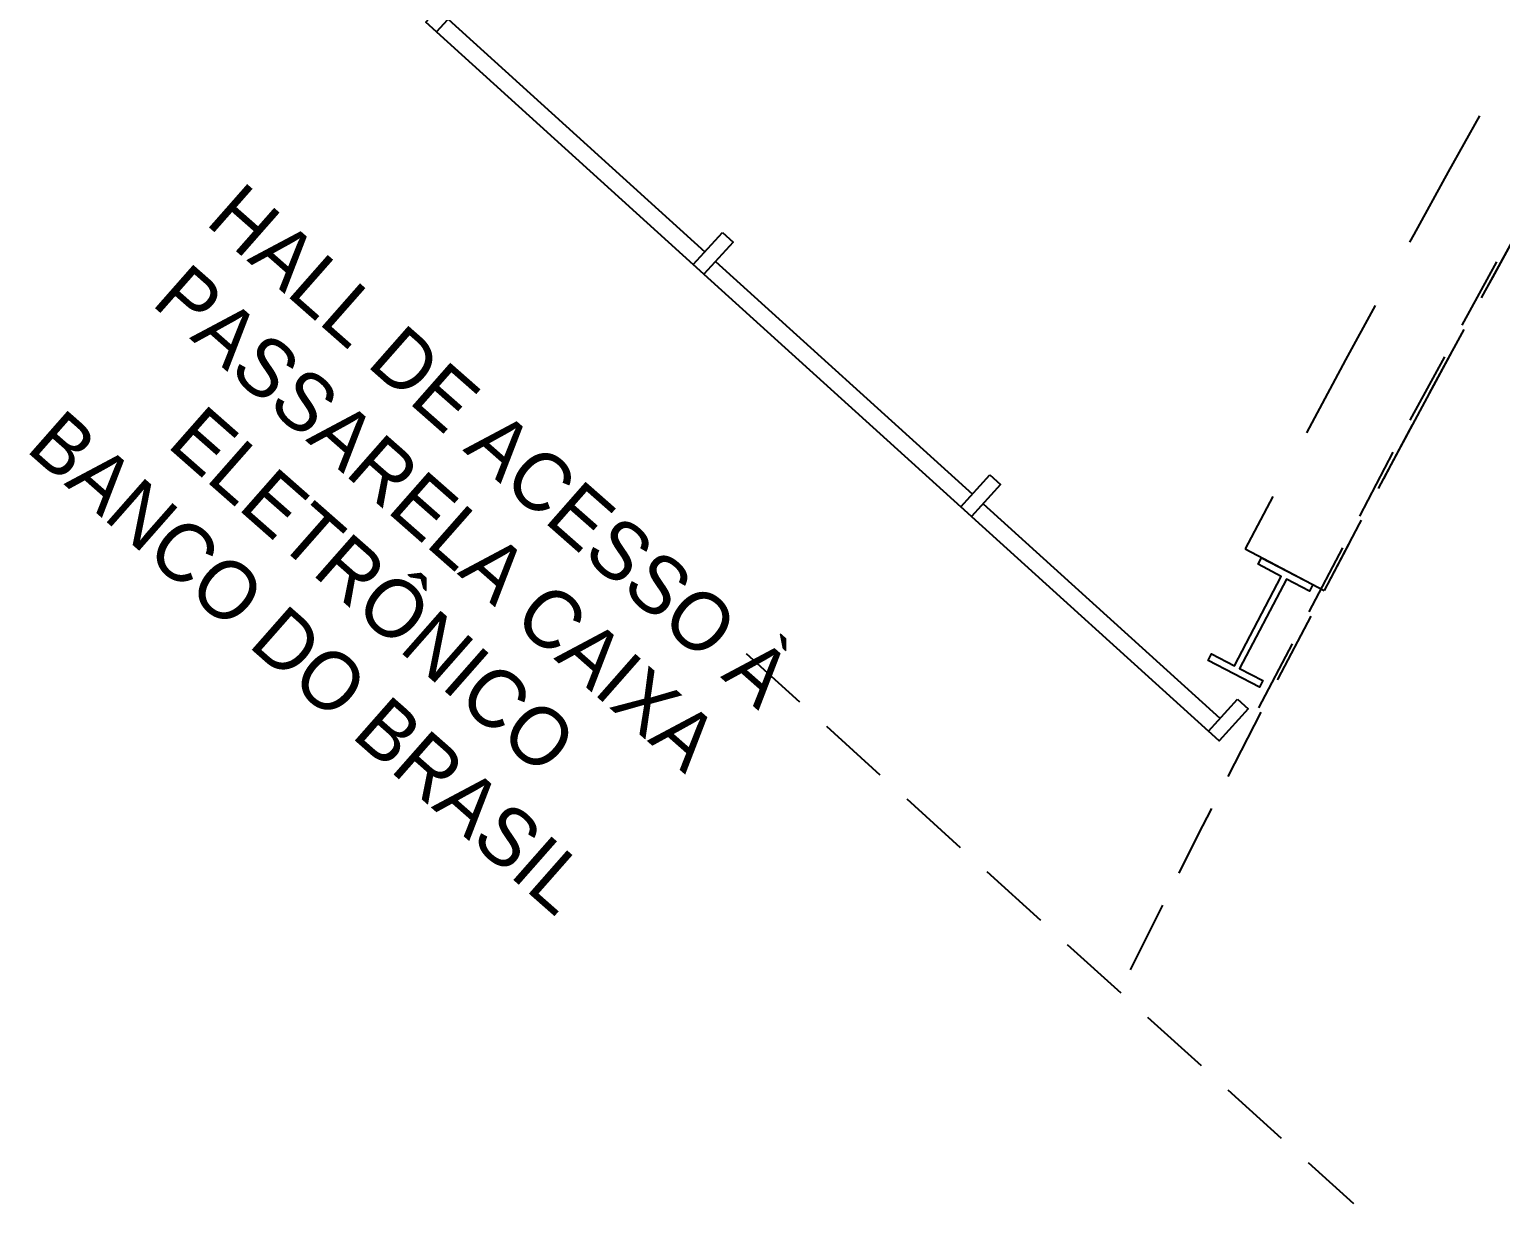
# Model space of a CAD drawing. Header units: millimetres. Extents: x 0 to 86.4, y -30.6 to 19.1.
# Drawn here: x 70.76 to 75.85, y -30.6 to -26.54 of the extents above; entities that cross this region are included whole.
import ezdxf

# ---------------------------------------------------------------- set-up
doc = ezdxf.new("R2010")
doc.units = ezdxf.units.MM
for name, pattern in [('DASHED', [0.75, 0.5, -0.25]), ('HIDDEN', [0.375, 0.25, -0.125]), ('HIDDEN2', [0.1875, 0.125, -0.0625])]:
    doc.linetypes.add(name, pattern=pattern)
for name, color, linetype in [('AR-ESQ', 2, 'Continuous'), ('AR-EST', 4, 'Continuous'), ('AR-PRJ', 1, 'HIDDEN'), ('AR-TXT', 2, 'Continuous')]:
    doc.layers.add(name, color=color, linetype=linetype)
doc.styles.add('1-125', font='stylu.ttf', dxfattribs={"height": 0.2})

msp = doc.modelspace()

# ---------------------------------------------------------------- linework, layer by layer
at = {"layer": 'AR-ESQ'}
for points in [[(72.2305, -26.4015), (72.2676, -26.4351), (72.1669, -26.5462), (72.1298, -26.5127)], [(73.1568, -27.2408), (73.1939, -27.2744), (73.0932, -27.3856), (73.0561, -27.352)], [(74.0831, -28.0802), (74.1202, -28.1138), (74.0195, -28.2249), (73.9824, -28.1913)], [(74.9399, -28.8566), (74.977, -28.8902), (74.8763, -29.0013), (74.8392, -28.9677)]]:
    msp.add_lwpolyline(points, close=True, dxfattribs=at)
for points in [[(72.2072, -26.5018), (73.0964, -27.3075)], [(73.1335, -27.3411), (74.0227, -28.1469)], [(74.0597, -28.1805), (74.8795, -28.9233)]]:
    msp.add_lwpolyline(points, dxfattribs=at)
at = {"layer": 'AR-ESQ', "color": 1}
for points in [[(72.1669, -26.5462), (73.0561, -27.352)], [(73.0932, -27.3856), (73.9824, -28.1913)], [(74.0195, -28.2249), (74.8392, -28.9677)]]:
    msp.add_lwpolyline(points, dxfattribs=at)
at = {"layer": 'AR-EST'}
msp.add_lwpolyline([(75.0233, -28.3679), (75.2007, -28.4603), (75.1891, -28.4825), (75.1093, -28.4409), (74.9475, -28.7513), (75.0273, -28.7929), (75.0158, -28.815), (74.8384, -28.7226), (74.85, -28.7004), (74.9298, -28.742), (75.0916, -28.4317), (75.0118, -28.39), (75.0233, -28.3679)], dxfattribs=at)
at = {"layer": 'AR-PRJ', "color": 1, "linetype": 'DASHED'}
msp.add_lwpolyline([(76.9032, -24.8885, 0.014176), (74.9662, -28.3369), (75.2407, -28.481, -0.014176), (77.1691, -25.0479)], format="xyb", dxfattribs=at)
at = {"layer": 'AR-PRJ', "color": 1, "linetype": 'HIDDEN2', "ltscale": 2}
msp.add_lwpolyline([(73.2392, -28.699), (75.3415, -30.604)], dxfattribs=at)
for centre, radius, start, end in [((136.7388, -60.7666), 69.4728, 137.942687, 152.707454), ((136.4358, -60.591), 69.1086, 145.556581, 153.606232)]:
    msp.add_arc(centre, radius, start, end, dxfattribs=at)

# ---------------------------------------------------------------- texts
at = {"layer": 'AR-TXT', "color": 2, "insert": (72.0575, -28.3548), "char_height": 0.2, "attachment_point": 5, "rotation": 318.6464, "style": '1-125'}
msp.add_mtext('HALL DE ACESSO À \\PPASSARELA CAIXA\\PELETRÔNICO\\PBANCO DO BRASIL', dxfattribs=at)

doc.saveas('drawing.dxf')
